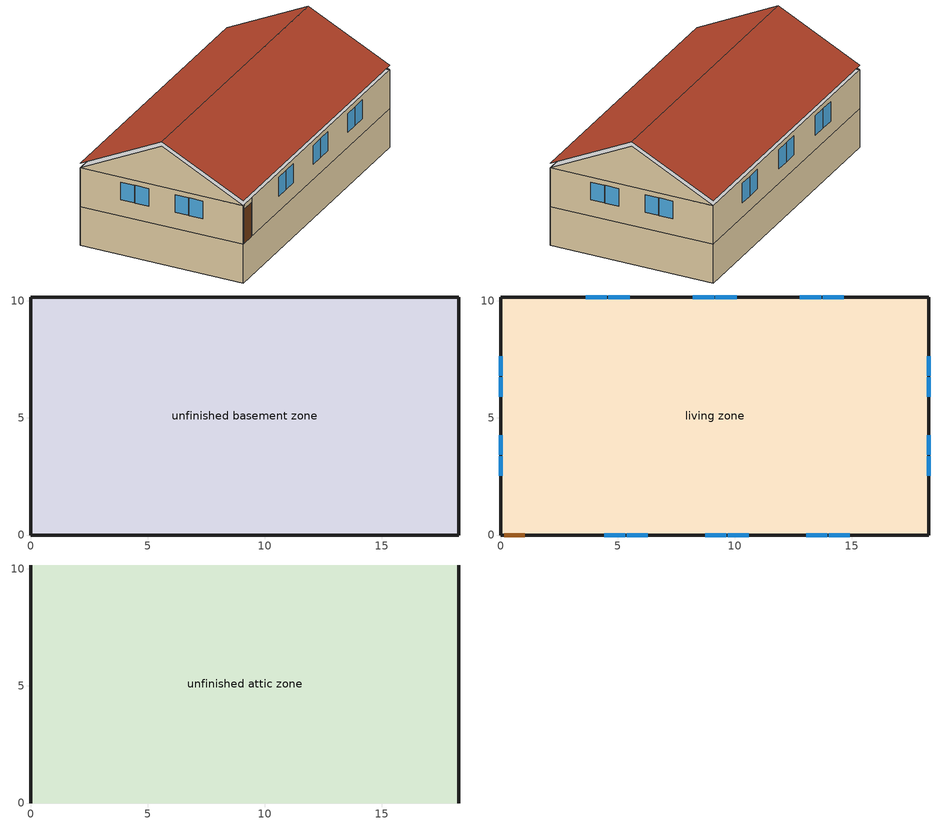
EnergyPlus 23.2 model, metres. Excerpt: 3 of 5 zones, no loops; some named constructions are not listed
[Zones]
unfinished basement zone
 floor foundation (FloorFndGrndUnfinB): 0,0 0,10.16 18.29,10.16 18.29,0 z-2.44
 wall foundation (WallFndGrndUnfinB): 0,10.16 0,0 18.29,0 18.29,10.16 0,10.16 z-2.44:0
living zone
 floor to unfinished basement zone (FloorUnfinBInsFin Reversed): 0,0 0,10.16 18.29,10.16 18.29,0 z0
 wall outside (WallExtInsFin): 0.13,0 1.05,0 18.29,0 18.29,10.16 0,10.16 0,0 0.13,0 z0:2.44
 window (WindowConstruction): 0,7.64 0,6.8 / 0,6.74 0,5.91 / 0,4.25 0,3.42 / 0,3.36 0,2.52 / 18.29,2.52 18.29,3.36 / 18.29,3.42 18.29,4.25 / 18.29,5.91 18.29,6.74 / 18.29,6.8 18.29,7.64 z1.02:2.13; 14.66,10.16 13.75,10.16 / 13.69,10.16 12.77,10.16 / 10.09,10.16 9.17,10.16 / 9.11,10.16 8.2,10.16 / 5.52,10.16 4.6,10.16 / 4.54,10.16 3.63,10.16 z0.91:2.13; 4.44,0 5.33,0 / 5.39,0 6.28,0 / 8.75,0 9.64,0 / 9.7,0 10.59,0 / 13.06,0 13.95,0 / 14.01,0 14.9,0 z0.95:2.13
 door (Door): 0.15,0 1.02,0 z0:2.13
unfinished attic zone
 floor to living zone (FloorFinInsUnfinAttic): 0,10.16 18.29,10.16 18.29,0 0,0 z2.44
 wall outside (WallExtUninsUnfin): 0,5.08,4.98 0,10.16,2.44 0,0,2.44; 18.29,5.08,4.98 18.29,0,2.44 18.29,10.16,2.44
 roof outside (RoofUnfinInsExt): 18.29,5.08,5.28 0,5.08,5.28 0,0,2.74 18.29,0,2.74; 0,5.08,5.28 18.29,5.08,5.28 18.29,10.16,2.74 0,10.16,2.74
[Schedule:Day:Interval]
res mv_1 dryer exhaust schedule allday1: No, 07:20, 0, 07:30, 0.5, 07:40, 1, 07:50, 0.9, 24:00, 0
res mv_1 dryer exhaust schedule allday2: No, 13:50, 0, 14:00, 0.7, 14:10, 1, 14:20, 0.7, 24:00, 0
res mv_1 dryer exhaust schedule allday3: No, 08:30, 0, 08:50, 1, 09:00, 0.4, 09:40, 0, 09:50, 0.6, 10:00, 1, 10:10, 0.8, 24:00, 0
res mv_1 dryer exhaust schedule allday4: No, 13:00, 0, 13:10, 0.4, 13:30, 1, 14:50, 0, 15:00, 0.1, 15:20, 1, 15:30, 0.3, 24:00, 0
res mv_1 dryer exhaust schedule allday5; res mv_1 dryer exhaust schedule allday6; res mv_1 range exhaust schedule winter design; Schedule Day 34; Schedule Day 35; Schedule Day 38; Schedule Day 40: No, 24:00, 0
res mv_1 dryer exhaust schedule allday7: No, 08:10, 0, 08:20, 0.3, 08:40, 1, 08:50, 0.1, 16:30, 0, 16:50, 1, 17:00, 0.4, 17:40, 0, 17:50, 0.6, 18:00, 1, 18:10, 0.8, 18:50, 0, 19:00, 0.2, 19:20, 1, 19:30, 0.2, 24:00, 0
res mv_1 range exhaust schedule allday1; res mv_1 range exhaust schedule allday10; res mv_1 range exhaust schedule allday11; res mv_1 range exhaust schedule allday12; res mv_1 range exhaust schedule allday2; res mv_1 range exhaust schedule allday3; res mv_1 range exhaust schedule allday4; res mv_1 range exhaust schedule allday5; res mv_1 range exhaust schedule allday6; res mv_1 range exhaust schedule allday7; res mv_1 range exhaust schedule allday8; res mv_1 range exhaust schedule allday9: No, 19:00, 0, 20:00, 1, 24:00, 0
res mv_1 range exhaust schedule summer design: No, 24:00, 1
res nv_1 availability schedule allday1 on; res nv_1 availability schedule allday1 on 1; res nv_1 availability schedule allday1 on 10; res nv_1 availability schedule allday1 on 11; res nv_1 availability schedule allday1 on 2; res nv_1 availability schedule allday1 on 3; res nv_1 availability schedule allday1 on 4; res nv_1 availability schedule allday1 on 5; res nv_1 availability schedule allday1 on 6; res nv_1 availability schedule allday1 on 7; res nv_1 availability schedule allday1 on 8; res nv_1 availability schedule allday1 on 9: No, 01:00, 1, 02:00, 1, 03:00, 1, 04:00, 1, 05:00, 1, 06:00, 1, 07:00, 1, 08:00, 1, 09:00, 1, 10:00, 1, 11:00, 1, 12:00, 1, 13:00, 1, 14:00, 1, 15:00, 1, 16:00, 1, 17:00, 1, 18:00, 1, 19:00, 1, 20:00, 1, 21:00, 1, 22:00, 1, 23:00, 1, 24:00, 1
res nv_1 temp schedule allday1; res nv_1 temp schedule allday10; res nv_1 temp schedule allday11; res nv_1 temp schedule allday12; res nv_1 temp schedule allday2; res nv_1 temp schedule allday3; res nv_1 temp schedule allday4; res nv_1 temp schedule allday5: No, 24:00, 21.6667
res nv_1 temp schedule allday6; res nv_1 temp schedule allday7; res nv_1 temp schedule allday9: No, 24:00, 20.5556
res nv_1 temp schedule weekday8: No, 07:00, 18.8889, 09:00, 20.5556, 17:00, 18.8889, 22:00, 20.5556, 24:00, 18.8889
res nv_1 temp schedule weekend8: No, 01:00, 20.5556, 07:00, 18.8889, 09:00, 20.5556, 17:00, 18.8889, 22:00, 20.5556, 24:00, 18.8889
[Schedule:Week:Daily]
res mv_1 dryer exhaust schedule Week Rule - Jan1-Jan6: Schedule Day 40, res mv_1 dryer exhaust schedule allday1, res mv_1 dryer exhaust schedule allday2, res mv_1 dryer exhaust schedule allday3, res mv_1 dryer exhaust schedule allday4, res mv_1 dryer exhaust schedule allday5, res mv_1 dryer exhaust schedule allday6, Schedule Day 40, Schedule Day 40, Schedule Day 40, Schedule Day 40, Schedule Day 40
res mv_1 dryer exhaust schedule Week Rule - Jan7-Dec31: res mv_1 dryer exhaust schedule allday7, res mv_1 dryer exhaust schedule allday1, res mv_1 dryer exhaust schedule allday2, res mv_1 dryer exhaust schedule allday3, res mv_1 dryer exhaust schedule allday4, res mv_1 dryer exhaust schedule allday5, res mv_1 dryer exhaust schedule allday6, Schedule Day 40, Schedule Day 40, Schedule Day 40, Schedule Day 40, Schedule Day 40
res mv_1 range exhaust schedule Week Rule - Jan1-Jan6: Schedule Day 38, res mv_1 range exhaust schedule allday1, res mv_1 range exhaust schedule allday1, res mv_1 range exhaust schedule allday1, res mv_1 range exhaust schedule allday1, res mv_1 range exhaust schedule allday1, res mv_1 range exhaust schedule allday1, Schedule Day 38, res mv_1 range exhaust schedule summer design, res mv_1 range exhaust schedule winter design, Schedule Day 38, Schedule Day 38
res mv_1 range exhaust schedule Week Rule - Jan7-Jan27: res mv_1 range exhaust schedule allday1, res mv_1 range exhaust schedule allday1, res mv_1 range exhaust schedule allday1, res mv_1 range exhaust schedule allday1, res mv_1 range exhaust schedule allday1, res mv_1 range exhaust schedule allday1, res mv_1 range exhaust schedule allday1, Schedule Day 38, res mv_1 range exhaust schedule summer design, res mv_1 range exhaust schedule winter design, Schedule Day 38, Schedule Day 38
res mv_1 range exhaust schedule Week Rule - Jan28-Feb3: res mv_1 range exhaust schedule allday1, res mv_1 range exhaust schedule allday1, res mv_1 range exhaust schedule allday1, res mv_1 range exhaust schedule allday1, res mv_1 range exhaust schedule allday2, res mv_1 range exhaust schedule allday2, res mv_1 range exhaust schedule allday2, Schedule Day 38, res mv_1 range exhaust schedule summer design, res mv_1 range exhaust schedule winter design, Schedule Day 38, Schedule Day 38
res mv_1 range exhaust schedule Week Rule - Feb4-Feb24: res mv_1 range exhaust schedule allday2, res mv_1 range exhaust schedule allday2, res mv_1 range exhaust schedule allday2, res mv_1 range exhaust schedule allday2, res mv_1 range exhaust schedule allday2, res mv_1 range exhaust schedule allday2, res mv_1 range exhaust schedule allday2, Schedule Day 38, res mv_1 range exhaust schedule summer design, res mv_1 range exhaust schedule winter design, Schedule Day 38, Schedule Day 38
res mv_1 range exhaust schedule Week Rule - Feb25-Mar3: res mv_1 range exhaust schedule allday2, res mv_1 range exhaust schedule allday2, res mv_1 range exhaust schedule allday2, res mv_1 range exhaust schedule allday2, res mv_1 range exhaust schedule allday3, res mv_1 range exhaust schedule allday3, res mv_1 range exhaust schedule allday3, Schedule Day 38, res mv_1 range exhaust schedule summer design, res mv_1 range exhaust schedule winter design, Schedule Day 38, Schedule Day 38
res mv_1 range exhaust schedule Week Rule - Mar4-Mar31: res mv_1 range exhaust schedule allday3, res mv_1 range exhaust schedule allday3, res mv_1 range exhaust schedule allday3, res mv_1 range exhaust schedule allday3, res mv_1 range exhaust schedule allday3, res mv_1 range exhaust schedule allday3, res mv_1 range exhaust schedule allday3, Schedule Day 38, res mv_1 range exhaust schedule summer design, res mv_1 range exhaust schedule winter design, Schedule Day 38, Schedule Day 38
res mv_1 range exhaust schedule Week Rule - Apr1-Apr28: res mv_1 range exhaust schedule allday4, res mv_1 range exhaust schedule allday4, res mv_1 range exhaust schedule allday4, res mv_1 range exhaust schedule allday4, res mv_1 range exhaust schedule allday4, res mv_1 range exhaust schedule allday4, res mv_1 range exhaust schedule allday4, Schedule Day 38, res mv_1 range exhaust schedule summer design, res mv_1 range exhaust schedule winter design, Schedule Day 38, Schedule Day 38
res mv_1 range exhaust schedule Week Rule - Apr29-May5: res mv_1 range exhaust schedule allday4, res mv_1 range exhaust schedule allday4, res mv_1 range exhaust schedule allday5, res mv_1 range exhaust schedule allday5, res mv_1 range exhaust schedule allday5, res mv_1 range exhaust schedule allday5, res mv_1 range exhaust schedule allday5, Schedule Day 38, res mv_1 range exhaust schedule summer design, res mv_1 range exhaust schedule winter design, Schedule Day 38, Schedule Day 38
res mv_1 range exhaust schedule Week Rule - May6-May26: res mv_1 range exhaust schedule allday5, res mv_1 range exhaust schedule allday5, res mv_1 range exhaust schedule allday5, res mv_1 range exhaust schedule allday5, res mv_1 range exhaust schedule allday5, res mv_1 range exhaust schedule allday5, res mv_1 range exhaust schedule allday5, Schedule Day 38, res mv_1 range exhaust schedule summer design, res mv_1 range exhaust schedule winter design, Schedule Day 38, Schedule Day 38
res mv_1 range exhaust schedule Week Rule - May27-Jun2: res mv_1 range exhaust schedule allday5, res mv_1 range exhaust schedule allday5, res mv_1 range exhaust schedule allday5, res mv_1 range exhaust schedule allday5, res mv_1 range exhaust schedule allday5, res mv_1 range exhaust schedule allday6, res mv_1 range exhaust schedule allday6, Schedule Day 38, res mv_1 range exhaust schedule summer design, res mv_1 range exhaust schedule winter design, Schedule Day 38, Schedule Day 38
res mv_1 range exhaust schedule Week Rule - Jun3-Jun30: res mv_1 range exhaust schedule allday6, res mv_1 range exhaust schedule allday6, res mv_1 range exhaust schedule allday6, res mv_1 range exhaust schedule allday6, res mv_1 range exhaust schedule allday6, res mv_1 range exhaust schedule allday6, res mv_1 range exhaust schedule allday6, Schedule Day 38, res mv_1 range exhaust schedule summer design, res mv_1 range exhaust schedule winter design, Schedule Day 38, Schedule Day 38
res mv_1 range exhaust schedule Week Rule - Jul1-Jul28: res mv_1 range exhaust schedule allday7, res mv_1 range exhaust schedule allday7, res mv_1 range exhaust schedule allday7, res mv_1 range exhaust schedule allday7, res mv_1 range exhaust schedule allday7, res mv_1 range exhaust schedule allday7, res mv_1 range exhaust schedule allday7, Schedule Day 38, res mv_1 range exhaust schedule summer design, res mv_1 range exhaust schedule winter design, Schedule Day 38, Schedule Day 38
res mv_1 range exhaust schedule Week Rule - Jul29-Aug4: res mv_1 range exhaust schedule allday7, res mv_1 range exhaust schedule allday7, res mv_1 range exhaust schedule allday7, res mv_1 range exhaust schedule allday8, res mv_1 range exhaust schedule allday8, res mv_1 range exhaust schedule allday8, res mv_1 range exhaust schedule allday8, Schedule Day 38, res mv_1 range exhaust schedule summer design, res mv_1 range exhaust schedule winter design, Schedule Day 38, Schedule Day 38
res mv_1 range exhaust schedule Week Rule - Aug5-Aug25: res mv_1 range exhaust schedule allday8, res mv_1 range exhaust schedule allday8, res mv_1 range exhaust schedule allday8, res mv_1 range exhaust schedule allday8, res mv_1 range exhaust schedule allday8, res mv_1 range exhaust schedule allday8, res mv_1 range exhaust schedule allday8, Schedule Day 38, res mv_1 range exhaust schedule summer design, res mv_1 range exhaust schedule winter design, Schedule Day 38, Schedule Day 38
res mv_1 range exhaust schedule Week Rule - Aug26-Sep1: res mv_1 range exhaust schedule allday8, res mv_1 range exhaust schedule allday8, res mv_1 range exhaust schedule allday8, res mv_1 range exhaust schedule allday8, res mv_1 range exhaust schedule allday8, res mv_1 range exhaust schedule allday8, res mv_1 range exhaust schedule allday9, Schedule Day 38, res mv_1 range exhaust schedule summer design, res mv_1 range exhaust schedule winter design, Schedule Day 38, Schedule Day 38
res mv_1 range exhaust schedule Week Rule - Sep2-Sep29: res mv_1 range exhaust schedule allday9, res mv_1 range exhaust schedule allday9, res mv_1 range exhaust schedule allday9, res mv_1 range exhaust schedule allday9, res mv_1 range exhaust schedule allday9, res mv_1 range exhaust schedule allday9, res mv_1 range exhaust schedule allday9, Schedule Day 38, res mv_1 range exhaust schedule summer design, res mv_1 range exhaust schedule winter design, Schedule Day 38, Schedule Day 38
res mv_1 range exhaust schedule Week Rule - Sep30-Oct6: res mv_1 range exhaust schedule allday9, res mv_1 range exhaust schedule allday10, res mv_1 range exhaust schedule allday10, res mv_1 range exhaust schedule allday10, res mv_1 range exhaust schedule allday10, res mv_1 range exhaust schedule allday10, res mv_1 range exhaust schedule allday10, Schedule Day 38, res mv_1 range exhaust schedule summer design, res mv_1 range exhaust schedule winter design, Schedule Day 38, Schedule Day 38
res mv_1 range exhaust schedule Week Rule - Oct7-Oct27: res mv_1 range exhaust schedule allday10, res mv_1 range exhaust schedule allday10, res mv_1 range exhaust schedule allday10, res mv_1 range exhaust schedule allday10, res mv_1 range exhaust schedule allday10, res mv_1 range exhaust schedule allday10, res mv_1 range exhaust schedule allday10, Schedule Day 38, res mv_1 range exhaust schedule summer design, res mv_1 range exhaust schedule winter design, Schedule Day 38, Schedule Day 38
res mv_1 range exhaust schedule Week Rule - Oct28-Nov3: res mv_1 range exhaust schedule allday10, res mv_1 range exhaust schedule allday10, res mv_1 range exhaust schedule allday10, res mv_1 range exhaust schedule allday10, res mv_1 range exhaust schedule allday11, res mv_1 range exhaust schedule allday11, res mv_1 range exhaust schedule allday11, Schedule Day 38, res mv_1 range exhaust schedule summer design, res mv_1 range exhaust schedule winter design, Schedule Day 38, Schedule Day 38
res mv_1 range exhaust schedule Week Rule - Nov4-Nov24: res mv_1 range exhaust schedule allday11, res mv_1 range exhaust schedule allday11, res mv_1 range exhaust schedule allday11, res mv_1 range exhaust schedule allday11, res mv_1 range exhaust schedule allday11, res mv_1 range exhaust schedule allday11, res mv_1 range exhaust schedule allday11, Schedule Day 38, res mv_1 range exhaust schedule summer design, res mv_1 range exhaust schedule winter design, Schedule Day 38, Schedule Day 38
res mv_1 range exhaust schedule Week Rule - Nov25-Dec1: res mv_1 range exhaust schedule allday11, res mv_1 range exhaust schedule allday11, res mv_1 range exhaust schedule allday11, res mv_1 range exhaust schedule allday11, res mv_1 range exhaust schedule allday11, res mv_1 range exhaust schedule allday11, res mv_1 range exhaust schedule allday12, Schedule Day 38, res mv_1 range exhaust schedule summer design, res mv_1 range exhaust schedule winter design, Schedule Day 38, Schedule Day 38
res mv_1 range exhaust schedule Week Rule - Dec2-Dec31: res mv_1 range exhaust schedule allday12, res mv_1 range exhaust schedule allday12, res mv_1 range exhaust schedule allday12, res mv_1 range exhaust schedule allday12, res mv_1 range exhaust schedule allday12, res mv_1 range exhaust schedule allday12, res mv_1 range exhaust schedule allday12, Schedule Day 38, res mv_1 range exhaust schedule summer design, res mv_1 range exhaust schedule winter design, Schedule Day 38, Schedule Day 38
res nv_1 avail schedule Week Rule - Jan1-Jan27: Schedule Day 35, res nv_1 availability schedule allday1 on, Schedule Day 35, res nv_1 availability schedule allday1 on, Schedule Day 35, res nv_1 availability schedule allday1 on, Schedule Day 35, Schedule Day 35, Schedule Day 35, Schedule Day 35, Schedule Day 35, Schedule Day 35
res nv_1 avail schedule Week Rule - Jan28-Feb3: Schedule Day 35, res nv_1 availability schedule allday1 on, Schedule Day 35, res nv_1 availability schedule allday1 on, Schedule Day 35, res nv_1 availability schedule allday1 on 1, Schedule Day 35, Schedule Day 35, Schedule Day 35, Schedule Day 35, Schedule Day 35, Schedule Day 35
res nv_1 avail schedule Week Rule - Feb4-Feb24: Schedule Day 35, res nv_1 availability schedule allday1 on 1, Schedule Day 35, res nv_1 availability schedule allday1 on 1, Schedule Day 35, res nv_1 availability schedule allday1 on 1, Schedule Day 35, Schedule Day 35, Schedule Day 35, Schedule Day 35, Schedule Day 35, Schedule Day 35
res nv_1 avail schedule Week Rule - Feb25-Mar3: Schedule Day 35, res nv_1 availability schedule allday1 on 1, Schedule Day 35, res nv_1 availability schedule allday1 on 1, Schedule Day 35, res nv_1 availability schedule allday1 on 2, Schedule Day 35, Schedule Day 35, Schedule Day 35, Schedule Day 35, Schedule Day 35, Schedule Day 35
res nv_1 avail schedule Week Rule - Mar4-Mar31: Schedule Day 35, res nv_1 availability schedule allday1 on 2, Schedule Day 35, res nv_1 availability schedule allday1 on 2, Schedule Day 35, res nv_1 availability schedule allday1 on 2, Schedule Day 35, Schedule Day 35, Schedule Day 35, Schedule Day 35, Schedule Day 35, Schedule Day 35
res nv_1 avail schedule Week Rule - Apr1-Apr28: Schedule Day 35, res nv_1 availability schedule allday1 on 3, Schedule Day 35, res nv_1 availability schedule allday1 on 3, Schedule Day 35, res nv_1 availability schedule allday1 on 3, Schedule Day 35, Schedule Day 35, Schedule Day 35, Schedule Day 35, Schedule Day 35, Schedule Day 35
res nv_1 avail schedule Week Rule - Apr29-May5: Schedule Day 35, res nv_1 availability schedule allday1 on 3, Schedule Day 35, res nv_1 availability schedule allday1 on 4, Schedule Day 35, res nv_1 availability schedule allday1 on 4, Schedule Day 35, Schedule Day 35, Schedule Day 35, Schedule Day 35, Schedule Day 35, Schedule Day 35
res nv_1 avail schedule Week Rule - May6-May26: Schedule Day 35, res nv_1 availability schedule allday1 on 4, Schedule Day 35, res nv_1 availability schedule allday1 on 4, Schedule Day 35, res nv_1 availability schedule allday1 on 4, Schedule Day 35, Schedule Day 35, Schedule Day 35, Schedule Day 35, Schedule Day 35, Schedule Day 35
res nv_1 avail schedule Week Rule - May27-Jun2: Schedule Day 35, res nv_1 availability schedule allday1 on 4, Schedule Day 35, res nv_1 availability schedule allday1 on 4, Schedule Day 35, res nv_1 availability schedule allday1 on 5, Schedule Day 35, Schedule Day 35, Schedule Day 35, Schedule Day 35, Schedule Day 35, Schedule Day 35
res nv_1 avail schedule Week Rule - Jun3-Jun30: Schedule Day 35, res nv_1 availability schedule allday1 on 5, Schedule Day 35, res nv_1 availability schedule allday1 on 5, Schedule Day 35, res nv_1 availability schedule allday1 on 5, Schedule Day 35, Schedule Day 35, Schedule Day 35, Schedule Day 35, Schedule Day 35, Schedule Day 35
res nv_1 avail schedule Week Rule - Jul1-Jul28: Schedule Day 35, res nv_1 availability schedule allday1 on 6, Schedule Day 35, res nv_1 availability schedule allday1 on 6, Schedule Day 35, res nv_1 availability schedule allday1 on 6, Schedule Day 35, Schedule Day 35, Schedule Day 35, Schedule Day 35, Schedule Day 35, Schedule Day 35
res nv_1 avail schedule Week Rule - Jul29-Aug4: Schedule Day 35, res nv_1 availability schedule allday1 on 6, Schedule Day 35, res nv_1 availability schedule allday1 on 7, Schedule Day 35, res nv_1 availability schedule allday1 on 7, Schedule Day 35, Schedule Day 35, Schedule Day 35, Schedule Day 35, Schedule Day 35, Schedule Day 35
res nv_1 avail schedule Week Rule - Aug5-Sep1: Schedule Day 35, res nv_1 availability schedule allday1 on 7, Schedule Day 35, res nv_1 availability schedule allday1 on 7, Schedule Day 35, res nv_1 availability schedule allday1 on 7, Schedule Day 35, Schedule Day 35, Schedule Day 35, Schedule Day 35, Schedule Day 35, Schedule Day 35
res nv_1 avail schedule Week Rule - Sep2-Sep29: Schedule Day 35, res nv_1 availability schedule allday1 on 8, Schedule Day 35, res nv_1 availability schedule allday1 on 8, Schedule Day 35, res nv_1 availability schedule allday1 on 8, Schedule Day 35, Schedule Day 35, Schedule Day 35, Schedule Day 35, Schedule Day 35, Schedule Day 35
res nv_1 avail schedule Week Rule - Sep30-Oct27: Schedule Day 35, res nv_1 availability schedule allday1 on 9, Schedule Day 35, res nv_1 availability schedule allday1 on 9, Schedule Day 35, res nv_1 availability schedule allday1 on 9, Schedule Day 35, Schedule Day 35, Schedule Day 35, Schedule Day 35, Schedule Day 35, Schedule Day 35
res nv_1 avail schedule Week Rule - Oct28-Nov3: Schedule Day 35, res nv_1 availability schedule allday1 on 9, Schedule Day 35, res nv_1 availability schedule allday1 on 9, Schedule Day 35, res nv_1 availability schedule allday1 on 10, Schedule Day 35, Schedule Day 35, Schedule Day 35, Schedule Day 35, Schedule Day 35, Schedule Day 35
res nv_1 avail schedule Week Rule - Nov4-Dec1: Schedule Day 35, res nv_1 availability schedule allday1 on 10, Schedule Day 35, res nv_1 availability schedule allday1 on 10, Schedule Day 35, res nv_1 availability schedule allday1 on 10, Schedule Day 35, Schedule Day 35, Schedule Day 35, Schedule Day 35, Schedule Day 35, Schedule Day 35
res nv_1 avail schedule Week Rule - Dec2-Dec31: Schedule Day 35, res nv_1 availability schedule allday1 on 11, Schedule Day 35, res nv_1 availability schedule allday1 on 11, Schedule Day 35, res nv_1 availability schedule allday1 on 11, Schedule Day 35, Schedule Day 35, Schedule Day 35, Schedule Day 35, Schedule Day 35, Schedule Day 35
res nv_1 temp schedule Week Rule - Jan1-Jan6: Schedule Day 34, res nv_1 temp schedule allday1, res nv_1 temp schedule allday1, res nv_1 temp schedule allday1, res nv_1 temp schedule allday1, res nv_1 temp schedule allday1, res nv_1 temp schedule allday1, Schedule Day 34, Schedule Day 34, Schedule Day 34, Schedule Day 34, Schedule Day 34
res nv_1 temp schedule Week Rule - Jan7-Jan27: res nv_1 temp schedule allday1, res nv_1 temp schedule allday1, res nv_1 temp schedule allday1, res nv_1 temp schedule allday1, res nv_1 temp schedule allday1, res nv_1 temp schedule allday1, res nv_1 temp schedule allday1, Schedule Day 34, Schedule Day 34, Schedule Day 34, Schedule Day 34, Schedule Day 34
res nv_1 temp schedule Week Rule - Jan28-Feb3: res nv_1 temp schedule allday1, res nv_1 temp schedule allday1, res nv_1 temp schedule allday1, res nv_1 temp schedule allday1, res nv_1 temp schedule allday2, res nv_1 temp schedule allday2, res nv_1 temp schedule allday2, Schedule Day 34, Schedule Day 34, Schedule Day 34, Schedule Day 34, Schedule Day 34
res nv_1 temp schedule Week Rule - Feb4-Feb24: res nv_1 temp schedule allday2, res nv_1 temp schedule allday2, res nv_1 temp schedule allday2, res nv_1 temp schedule allday2, res nv_1 temp schedule allday2, res nv_1 temp schedule allday2, res nv_1 temp schedule allday2, Schedule Day 34, Schedule Day 34, Schedule Day 34, Schedule Day 34, Schedule Day 34
res nv_1 temp schedule Week Rule - Feb25-Mar3: res nv_1 temp schedule allday2, res nv_1 temp schedule allday2, res nv_1 temp schedule allday2, res nv_1 temp schedule allday2, res nv_1 temp schedule allday3, res nv_1 temp schedule allday3, res nv_1 temp schedule allday3, Schedule Day 34, Schedule Day 34, Schedule Day 34, Schedule Day 34, Schedule Day 34
res nv_1 temp schedule Week Rule - Mar4-Mar31: res nv_1 temp schedule allday3, res nv_1 temp schedule allday3, res nv_1 temp schedule allday3, res nv_1 temp schedule allday3, res nv_1 temp schedule allday3, res nv_1 temp schedule allday3, res nv_1 temp schedule allday3, Schedule Day 34, Schedule Day 34, Schedule Day 34, Schedule Day 34, Schedule Day 34
res nv_1 temp schedule Week Rule - Apr1-Apr28: res nv_1 temp schedule allday4, res nv_1 temp schedule allday4, res nv_1 temp schedule allday4, res nv_1 temp schedule allday4, res nv_1 temp schedule allday4, res nv_1 temp schedule allday4, res nv_1 temp schedule allday4, Schedule Day 34, Schedule Day 34, Schedule Day 34, Schedule Day 34, Schedule Day 34
res nv_1 temp schedule Week Rule - Apr29-May5: res nv_1 temp schedule allday4, res nv_1 temp schedule allday4, res nv_1 temp schedule allday5, res nv_1 temp schedule allday5, res nv_1 temp schedule allday5, res nv_1 temp schedule allday5, res nv_1 temp schedule allday5, Schedule Day 34, Schedule Day 34, Schedule Day 34, Schedule Day 34, Schedule Day 34
res nv_1 temp schedule Week Rule - May6-May26: res nv_1 temp schedule allday5, res nv_1 temp schedule allday5, res nv_1 temp schedule allday5, res nv_1 temp schedule allday5, res nv_1 temp schedule allday5, res nv_1 temp schedule allday5, res nv_1 temp schedule allday5, Schedule Day 34, Schedule Day 34, Schedule Day 34, Schedule Day 34, Schedule Day 34
res nv_1 temp schedule Week Rule - May27-Jun2: res nv_1 temp schedule allday5, res nv_1 temp schedule allday5, res nv_1 temp schedule allday5, res nv_1 temp schedule allday5, res nv_1 temp schedule allday5, res nv_1 temp schedule allday6, res nv_1 temp schedule allday6, Schedule Day 34, Schedule Day 34, Schedule Day 34, Schedule Day 34, Schedule Day 34
res nv_1 temp schedule Week Rule - Jun3-Jun30: res nv_1 temp schedule allday6, res nv_1 temp schedule allday6, res nv_1 temp schedule allday6, res nv_1 temp schedule allday6, res nv_1 temp schedule allday6, res nv_1 temp schedule allday6, res nv_1 temp schedule allday6, Schedule Day 34, Schedule Day 34, Schedule Day 34, Schedule Day 34, Schedule Day 34
res nv_1 temp schedule Week Rule - Jul1-Jul28: res nv_1 temp schedule allday7, res nv_1 temp schedule allday7, res nv_1 temp schedule allday7, res nv_1 temp schedule allday7, res nv_1 temp schedule allday7, res nv_1 temp schedule allday7, res nv_1 temp schedule allday7, Schedule Day 34, Schedule Day 34, Schedule Day 34, Schedule Day 34, Schedule Day 34
res nv_1 temp schedule Week Rule - Jul29-Aug4: res nv_1 temp schedule allday7, res nv_1 temp schedule allday7, res nv_1 temp schedule allday7, res nv_1 temp schedule weekday8, res nv_1 temp schedule weekday8, res nv_1 temp schedule weekday8, res nv_1 temp schedule weekend8, Schedule Day 34, Schedule Day 34, Schedule Day 34, Schedule Day 34, Schedule Day 34
res nv_1 temp schedule Week Rule - Aug5-Aug25: res nv_1 temp schedule weekend8, res nv_1 temp schedule weekday8, res nv_1 temp schedule weekday8, res nv_1 temp schedule weekday8, res nv_1 temp schedule weekday8, res nv_1 temp schedule weekday8, res nv_1 temp schedule weekend8, Schedule Day 34, Schedule Day 34, Schedule Day 34, Schedule Day 34, Schedule Day 34
res nv_1 temp schedule Week Rule - Aug26-Sep1: res nv_1 temp schedule weekend8, res nv_1 temp schedule weekday8, res nv_1 temp schedule weekday8, res nv_1 temp schedule weekday8, res nv_1 temp schedule weekday8, res nv_1 temp schedule weekday8, res nv_1 temp schedule allday9, Schedule Day 34, Schedule Day 34, Schedule Day 34, Schedule Day 34, Schedule Day 34
res nv_1 temp schedule Week Rule - Sep2-Sep29: res nv_1 temp schedule allday9, res nv_1 temp schedule allday9, res nv_1 temp schedule allday9, res nv_1 temp schedule allday9, res nv_1 temp schedule allday9, res nv_1 temp schedule allday9, res nv_1 temp schedule allday9, Schedule Day 34, Schedule Day 34, Schedule Day 34, Schedule Day 34, Schedule Day 34
res nv_1 temp schedule Week Rule - Sep30-Oct6: res nv_1 temp schedule allday9, res nv_1 temp schedule allday10, res nv_1 temp schedule allday10, res nv_1 temp schedule allday10, res nv_1 temp schedule allday10, res nv_1 temp schedule allday10, res nv_1 temp schedule allday10, Schedule Day 34, Schedule Day 34, Schedule Day 34, Schedule Day 34, Schedule Day 34
res nv_1 temp schedule Week Rule - Oct7-Oct27: res nv_1 temp schedule allday10, res nv_1 temp schedule allday10, res nv_1 temp schedule allday10, res nv_1 temp schedule allday10, res nv_1 temp schedule allday10, res nv_1 temp schedule allday10, res nv_1 temp schedule allday10, Schedule Day 34, Schedule Day 34, Schedule Day 34, Schedule Day 34, Schedule Day 34
res nv_1 temp schedule Week Rule - Oct28-Nov3: res nv_1 temp schedule allday10, res nv_1 temp schedule allday10, res nv_1 temp schedule allday10, res nv_1 temp schedule allday10, res nv_1 temp schedule allday11, res nv_1 temp schedule allday11, res nv_1 temp schedule allday11, Schedule Day 34, Schedule Day 34, Schedule Day 34, Schedule Day 34, Schedule Day 34
res nv_1 temp schedule Week Rule - Nov4-Nov24: res nv_1 temp schedule allday11, res nv_1 temp schedule allday11, res nv_1 temp schedule allday11, res nv_1 temp schedule allday11, res nv_1 temp schedule allday11, res nv_1 temp schedule allday11, res nv_1 temp schedule allday11, Schedule Day 34, Schedule Day 34, Schedule Day 34, Schedule Day 34, Schedule Day 34
res nv_1 temp schedule Week Rule - Nov25-Dec1: res nv_1 temp schedule allday11, res nv_1 temp schedule allday11, res nv_1 temp schedule allday11, res nv_1 temp schedule allday11, res nv_1 temp schedule allday11, res nv_1 temp schedule allday11, res nv_1 temp schedule allday12, Schedule Day 34, Schedule Day 34, Schedule Day 34, Schedule Day 34, Schedule Day 34
res nv_1 temp schedule Week Rule - Dec2-Dec31: res nv_1 temp schedule allday12, res nv_1 temp schedule allday12, res nv_1 temp schedule allday12, res nv_1 temp schedule allday12, res nv_1 temp schedule allday12, res nv_1 temp schedule allday12, res nv_1 temp schedule allday12, Schedule Day 34, Schedule Day 34, Schedule Day 34, Schedule Day 34, Schedule Day 34
[Schedule:Year]
res mv_1 dryer exhaust schedule: res mv_1 dryer exhaust schedule Week Rule - Jan1-Jan6, 1, 1, 1, 6, res mv_1 dryer exhaust schedule Week Rule - Jan7-Dec31, 1, 7, 12, 31
res mv_1 range exhaust schedule: res mv_1 range exhaust schedule Week Rule - Jan1-Jan6, 1, 1, 1, 6, res mv_1 range exhaust schedule Week Rule - Jan7-Jan27, 1, 7, 1, 27, res mv_1 range exhaust schedule Week Rule - Jan28-Feb3, 1, 28, 2, 3, res mv_1 range exhaust schedule Week Rule - Feb4-Feb24, 2, 4, 2, 24, res mv_1 range exhaust schedule Week Rule - Feb25-Mar3, 2, 25, 3, 3, res mv_1 range exhaust schedule Week Rule - Mar4-Mar31, 3, 4, 3, 31, res mv_1 range exhaust schedule Week Rule - Apr1-Apr28, 4, 1, 4, 28, res mv_1 range exhaust schedule Week Rule - Apr29-May5, 4, 29, 5, 5, res mv_1 range exhaust schedule Week Rule - May6-May26, 5, 6, 5, 26, res mv_1 range exhaust schedule Week Rule - May27-Jun2, 5, 27, 6, 2, res mv_1 range exhaust schedule Week Rule - Jun3-Jun30, 6, 3, 6, 30, res mv_1 range exhaust schedule Week Rule - Jul1-Jul28, 7, 1, 7, 28, res mv_1 range exhaust schedule Week Rule - Jul29-Aug4, 7, 29, 8, 4, res mv_1 range exhaust schedule Week Rule - Aug5-Aug25, 8, 5, 8, 25, res mv_1 range exhaust schedule Week Rule - Aug26-Sep1, 8, 26, 9, 1, res mv_1 range exhaust schedule Week Rule - Sep2-Sep29, 9, 2, 9, 29, res mv_1 range exhaust schedule Week Rule - Sep30-Oct6, 9, 30, 10, 6, res mv_1 range exhaust schedule Week Rule - Oct7-Oct27, 10, 7, 10, 27, res mv_1 range exhaust schedule Week Rule - Oct28-Nov3, 10, 28, 11, 3, res mv_1 range exhaust schedule Week Rule - Nov4-Nov24, 11, 4, 11, 24, res mv_1 range exhaust schedule Week Rule - Nov25-Dec1, 11, 25, 12, 1, res mv_1 range exhaust schedule Week Rule - Dec2-Dec31, 12, 2, 12, 31
res nv_1 avail schedule: res nv_1 avail schedule Week Rule - Jan1-Jan27, 1, 1, 1, 27, res nv_1 avail schedule Week Rule - Jan28-Feb3, 1, 28, 2, 3, res nv_1 avail schedule Week Rule - Feb4-Feb24, 2, 4, 2, 24, res nv_1 avail schedule Week Rule - Feb25-Mar3, 2, 25, 3, 3, res nv_1 avail schedule Week Rule - Mar4-Mar31, 3, 4, 3, 31, res nv_1 avail schedule Week Rule - Apr1-Apr28, 4, 1, 4, 28, res nv_1 avail schedule Week Rule - Apr29-May5, 4, 29, 5, 5, res nv_1 avail schedule Week Rule - May6-May26, 5, 6, 5, 26, res nv_1 avail schedule Week Rule - May27-Jun2, 5, 27, 6, 2, res nv_1 avail schedule Week Rule - Jun3-Jun30, 6, 3, 6, 30, res nv_1 avail schedule Week Rule - Jul1-Jul28, 7, 1, 7, 28, res nv_1 avail schedule Week Rule - Jul29-Aug4, 7, 29, 8, 4, res nv_1 avail schedule Week Rule - Aug5-Sep1, 8, 5, 9, 1, res nv_1 avail schedule Week Rule - Sep2-Sep29, 9, 2, 9, 29, res nv_1 avail schedule Week Rule - Sep30-Oct27, 9, 30, 10, 27, res nv_1 avail schedule Week Rule - Oct28-Nov3, 10, 28, 11, 3, res nv_1 avail schedule Week Rule - Nov4-Dec1, 11, 4, 12, 1, res nv_1 avail schedule Week Rule - Dec2-Dec31, 12, 2, 12, 31
res nv_1 temp schedule: res nv_1 temp schedule Week Rule - Jan1-Jan6, 1, 1, 1, 6, res nv_1 temp schedule Week Rule - Jan7-Jan27, 1, 7, 1, 27, res nv_1 temp schedule Week Rule - Jan28-Feb3, 1, 28, 2, 3, res nv_1 temp schedule Week Rule - Feb4-Feb24, 2, 4, 2, 24, res nv_1 temp schedule Week Rule - Feb25-Mar3, 2, 25, 3, 3, res nv_1 temp schedule Week Rule - Mar4-Mar31, 3, 4, 3, 31, res nv_1 temp schedule Week Rule - Apr1-Apr28, 4, 1, 4, 28, res nv_1 temp schedule Week Rule - Apr29-May5, 4, 29, 5, 5, res nv_1 temp schedule Week Rule - May6-May26, 5, 6, 5, 26, res nv_1 temp schedule Week Rule - May27-Jun2, 5, 27, 6, 2, res nv_1 temp schedule Week Rule - Jun3-Jun30, 6, 3, 6, 30, res nv_1 temp schedule Week Rule - Jul1-Jul28, 7, 1, 7, 28, res nv_1 temp schedule Week Rule - Jul29-Aug4, 7, 29, 8, 4, res nv_1 temp schedule Week Rule - Aug5-Aug25, 8, 5, 8, 25, res nv_1 temp schedule Week Rule - Aug26-Sep1, 8, 26, 9, 1, res nv_1 temp schedule Week Rule - Sep2-Sep29, 9, 2, 9, 29, res nv_1 temp schedule Week Rule - Sep30-Oct6, 9, 30, 10, 6, res nv_1 temp schedule Week Rule - Oct7-Oct27, 10, 7, 10, 27, res nv_1 temp schedule Week Rule - Oct28-Nov3, 10, 28, 11, 3, res nv_1 temp schedule Week Rule - Nov4-Nov24, 11, 4, 11, 24, res nv_1 temp schedule Week Rule - Nov25-Dec1, 11, 25, 12, 1, res nv_1 temp schedule Week Rule - Dec2-Dec31, 12, 2, 12, 31
